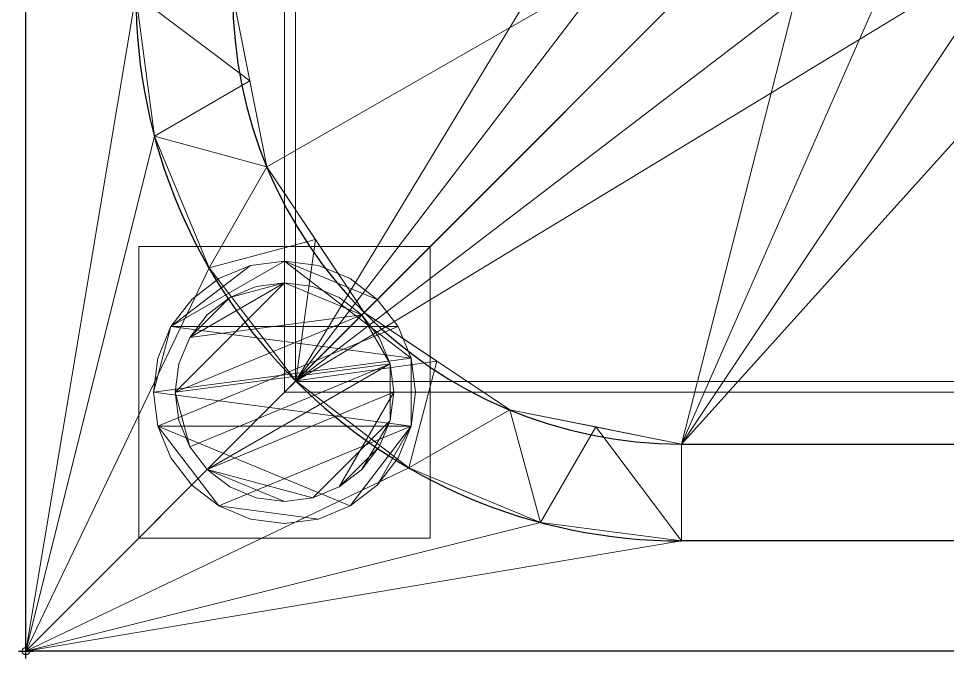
# Model space of a CAD drawing. Header units: millimetres. Extents: x -1 to 701, y -701 to 1.
# Drawn here: x -1 to 126.5, y -701 to -613.2 of the extents above; entities that cross this region are included whole.
import ezdxf

# ---------------------------------------------------------------- set-up
doc = ezdxf.new("R2010")
doc.units = ezdxf.units.MM
doc.header["$PDMODE"] = 34
for name, color, linetype in [('IQ_200_2D', 1, 'Continuous'), ('IQ_200_3D', 1, 'Continuous'), ('IQ_204_2D', 7, 'Continuous'), ('IQ_INS_3D', 3, 'Continuous')]:
    doc.layers.add(name, color=color, linetype=linetype)

msp = doc.modelspace()

# ---------------------------------------------------------------- linework, layer by layer
at = {"layer": 'IQ_200_2D', "linetype": 'Continuous'}
msp.add_line((0, -700), (0, 0), dxfattribs=at)
at = {"layer": 'IQ_200_2D'}
for p, q in [((0, -700), (0, 0)), ((700, -700), (0, -700))]:
    msp.add_line(p, q, dxfattribs=at)
at = {"layer": 'IQ_204_2D'}
for p, q in [((90, -671.61), (610, -671.61)), ((610, -684.89), (90, -684.89))]:
    msp.add_line(p, q, dxfattribs=at)
for radius in [74.89, 61.61]:
    msp.add_arc((90, -610), radius, 180, 270, dxfattribs=at)
at = {"layer": 'IQ_INS_3D'}
msp.add_point((0, -700), dxfattribs=at)

# ---------------------------------------------------------------- meshes
at = {"layer": 'IQ_200_3D', "lineweight": 18}
mesh = msp.add_polyface(dxfattribs=at)
corners = [(0, -13, 1000), (0, 0, 1000), (0, 0, 850), (0, -700, 850), (0, -700, 900), (0, -23, 900), (0, -20.41, 900.34), (0, -18, 901.34), (0, -15.93, 902.93), (0, -14.34, 905), (0, -13.34, 907.41), (0, -13, 910)]
mesh.append_faces([[corners[k] for k in face] for face in [(6, 2, 5), (11, 2, 10)]], dxfattribs={"vtx0": -1, "vtx1": -1})
mesh.append_faces([[corners[k] for k in face] for face in [(2, 6, 7), (2, 7, 8)]], dxfattribs={"vtx0": -1, "vtx2": -1})
mesh.append_faces([[corners[k] for k in face] for face in [(9, 10, 2), (8, 9, 2)]], dxfattribs={"vtx1": -1, "vtx2": -1})
mesh.append_faces([[corners[k] for k in face] for face in [(3, 4, 5, 2)]], dxfattribs={"vtx2": -1})
mesh.append_faces([[corners[k] for k in face] for face in [(11, 0, 1, 2)]], dxfattribs={"vtx3": -1})
mesh = msp.add_polyface(dxfattribs=at)
corners = [(700, 0, 850), (700, -700, 850), (0, -700, 850), (0, 0, 850), (605, -550, 850), (605, -150, 850), (603.13, -135.76, 850), (597.63, -122.5, 850), (588.89, -111.11, 850), (577.5, -102.37, 850), (564.24, -96.87, 850), (550, -95, 850), (150, -95, 850), (135.76, -96.87, 850), (122.5, -102.37, 850), (111.11, -111.11, 850), (102.37, -122.5, 850), (96.87, -135.76, 850), (95, -150, 850), (95, -550, 850), (96.87, -564.24, 850), (102.37, -577.5, 850), (111.11, -588.89, 850), (122.5, -597.63, 850), (135.76, -603.13, 850), (150, -605, 850), (550, -605, 850), (564.24, -603.13, 850), (577.5, -597.63, 850), (588.89, -588.89, 850), (597.63, -577.5, 850), (603.13, -564.24, 850), (641, -100, 850), (640.45, -95.86, 850), (638.86, -92, 850), (636.31, -88.69, 850), (633, -86.14, 850), (629.14, -84.55, 850), (625, -84, 850), (620.86, -84.55, 850), (617, -86.14, 850), (613.69, -88.69, 850), (611.14, -92, 850), (609.55, -95.86, 850), (609, -100, 850), (609.55, -104.14, 850), (611.14, -108, 850), (613.69, -111.31, 850), (617, -113.86, 850), (620.86, -115.45, 850), (625, -116, 850), (629.14, -115.45, 850), (633, -113.86, 850), (636.31, -111.31, 850), (638.86, -108, 850), (640.45, -104.14, 850), (35.5, -664.5, 850), (664.5, -664.5, 850), (664.5, -84.5, 850), (663, -84.5, 850), (663, -663, 850), (37, -663, 850), (37, -84.5, 850), (35.5, -84.5, 850)]
mesh.append_faces([[corners[k] for k in face] for face in [(60, 4, 59), (45, 8, 44), (37, 59, 36), (27, 60, 26), (30, 60, 29), (23, 61, 22), (26, 60, 25), (21, 61, 20), (12, 0, 11), (63, 3, 62)]], dxfattribs={"vtx0": -1, "vtx1": -1})
mesh.append_faces([[corners[k] for k in face] for face in [(11, 0, 39, 40), (62, 3, 13, 14)]], dxfattribs={"vtx0": -1, "vtx1": -1, "vtx3": -1})
mesh.append_faces([[corners[k] for k in face] for face in [(1, 57, 58, 0), (5, 51, 52), (5, 52, 53, 4), (6, 49, 50), (7, 47, 48), (8, 45, 46), (60, 31, 4), (59, 55, 32), (61, 24, 25, 60), (62, 18, 19)]], dxfattribs={"vtx0": -1, "vtx2": -1})
mesh.append_faces([[corners[k] for k in face] for face in [(0, 58, 59, 37)]], dxfattribs={"vtx0": -1, "vtx2": -1, "vtx3": -1})
mesh.append_faces([[corners[k] for k in face] for face in [(54, 55, 59), (32, 33, 59), (34, 35, 59), (33, 34, 59), (35, 36, 59), (42, 43, 9), (37, 38, 0), (38, 39, 0), (30, 31, 60), (28, 29, 60), (27, 28, 60), (23, 24, 61), (21, 22, 61), (15, 16, 62), (17, 18, 62), (16, 17, 62), (14, 15, 62)]], dxfattribs={"vtx1": -1, "vtx2": -1})
mesh.append_faces([[corners[k] for k in face] for face in [(53, 54, 59, 4)]], dxfattribs={"vtx1": -1, "vtx2": -1, "vtx3": -1})
mesh.append_faces([[corners[k] for k in face] for face in [(56, 57, 1, 2), (50, 51, 5, 6), (48, 49, 6, 7), (46, 47, 7, 8), (41, 42, 9, 10), (43, 44, 8, 9), (40, 41, 10, 11), (63, 56, 2, 3), (19, 20, 61, 62), (12, 13, 3, 0)]], dxfattribs={"vtx1": -1, "vtx3": -1})
mesh = msp.add_polyface(dxfattribs=at)
corners = [(700, -700, 900), (700, -23, 900), (0, -23, 900), (0, -700, 900), (90, -35.11, 900), (610, -35.11, 900), (629.38, -37.66, 900), (647.44, -45.15, 900), (662.95, -57.05, 900), (674.85, -72.56, 900), (682.34, -90.62, 900), (684.89, -110, 900), (684.89, -610, 900), (682.34, -629.38, 900), (674.85, -647.44, 900), (662.95, -662.95, 900), (647.44, -674.85, 900), (629.38, -682.34, 900), (610, -684.89, 900), (90, -684.89, 900), (70.62, -682.34, 900), (52.56, -674.85, 900), (37.05, -662.95, 900), (25.15, -647.44, 900), (17.66, -629.38, 900), (15.11, -610, 900), (15.11, -110, 900), (17.66, -90.62, 900), (25.15, -72.56, 900), (37.05, -57.05, 900), (52.56, -45.15, 900), (70.62, -37.66, 900)]
mesh.append_faces([[corners[k] for k in face] for face in [(9, 1, 8), (14, 0, 13), (31, 2, 30), (28, 2, 27), (21, 3, 20), (23, 3, 22)]], dxfattribs={"vtx0": -1, "vtx1": -1})
mesh.append_faces([[corners[k] for k in face] for face in [(1, 9, 10), (1, 11, 12, 0), (0, 14, 15), (0, 18, 19, 3), (2, 28, 29), (3, 23, 24)]], dxfattribs={"vtx0": -1, "vtx2": -1})
mesh.append_faces([[corners[k] for k in face] for face in [(10, 11, 1), (5, 6, 1), (7, 8, 1), (6, 7, 1), (12, 13, 0), (15, 16, 0), (17, 18, 0), (16, 17, 0), (31, 4, 2), (29, 30, 2), (26, 27, 2), (21, 22, 3), (19, 20, 3), (24, 25, 3)]], dxfattribs={"vtx1": -1, "vtx2": -1})
mesh.append_faces([[corners[k] for k in face] for face in [(4, 5, 1, 2), (25, 26, 2, 3)]], dxfattribs={"vtx1": -1, "vtx3": -1})
mesh = msp.add_polyface(dxfattribs=at)
corners = [(610, -48.39, 890), (90, -48.39, 890), (66.42, -53.08, 890), (46.44, -66.44, 890), (33.08, -86.42, 890), (28.39, -110, 890), (28.39, -610, 890), (33.08, -633.58, 890), (46.44, -653.56, 890), (66.42, -666.92, 890), (90, -671.61, 890), (610, -671.61, 890), (633.58, -666.92, 890), (653.56, -653.56, 890), (666.92, -633.58, 890), (671.61, -610, 890), (671.61, -110, 890), (666.92, -86.42, 890), (653.56, -66.44, 890), (633.58, -53.08, 890), (605, -150, 890), (605, -550, 890), (603.13, -564.24, 890), (597.63, -577.5, 890), (588.89, -588.89, 890), (577.5, -597.63, 890), (564.24, -603.13, 890), (550, -605, 890), (150, -605, 890), (135.76, -603.13, 890), (122.5, -597.63, 890), (111.11, -588.89, 890), (102.37, -577.5, 890), (96.87, -564.24, 890), (95, -550, 890), (95, -150, 890), (96.87, -135.76, 890), (102.37, -122.5, 890), (111.11, -111.11, 890), (122.5, -102.37, 890), (135.76, -96.87, 890), (150, -95, 890), (550, -95, 890), (564.24, -96.87, 890), (577.5, -102.37, 890), (588.89, -111.11, 890), (597.63, -122.5, 890), (603.13, -135.76, 890), (609, -100, 890), (609.55, -95.86, 890), (611.14, -92, 890), (613.69, -88.69, 890), (617, -86.14, 890), (620.86, -84.55, 890), (625, -84, 890), (629.14, -84.55, 890), (633, -86.14, 890), (636.31, -88.69, 890), (638.86, -92, 890), (640.45, -95.86, 890), (641, -100, 890), (640.45, -104.14, 890), (638.86, -108, 890), (636.31, -111.31, 890), (633, -113.86, 890), (629.14, -115.45, 890), (625, -116, 890), (620.86, -115.45, 890), (617, -113.86, 890), (613.69, -111.31, 890), (611.14, -108, 890), (609.55, -104.14, 890)]
mesh.append_faces([[corners[k] for k in face] for face in [(62, 16, 61), (63, 16, 62), (48, 45, 71), (57, 18, 56), (61, 16, 60), (55, 19, 54), (27, 11, 26), (24, 15, 23), (30, 10, 29), (8, 31, 7), (39, 1, 38), (42, 0, 41)]], dxfattribs={"vtx0": -1, "vtx1": -1})
mesh.append_faces([[corners[k] for k in face] for face in [(16, 20, 21), (17, 59, 60, 16), (18, 57, 58), (0, 50, 51), (0, 52, 53), (45, 48, 49, 44), (10, 28, 29), (11, 27, 28, 10), (15, 22, 23), (11, 24, 25), (11, 25, 26), (6, 33, 34, 5), (0, 42, 43), (1, 39, 40), (1, 40, 41, 0), (0, 43, 44), (5, 35, 36), (5, 36, 37, 4), (5, 34, 35)]], dxfattribs={"vtx0": -1, "vtx2": -1})
mesh.append_faces([[corners[k] for k in face] for face in [(16, 63, 64, 20), (44, 49, 50, 0)]], dxfattribs={"vtx0": -1, "vtx2": -1, "vtx3": -1})
mesh.append_faces([[corners[k] for k in face] for face in [(38, 1, 2, 3)]], dxfattribs={"vtx0": -1, "vtx3": -1})
mesh.append_faces([[corners[k] for k in face] for face in [(14, 15, 24, 13), (64, 65, 20), (12, 13, 24, 11), (65, 66, 20), (67, 68, 47), (69, 70, 46), (51, 52, 0), (9, 10, 31, 8), (32, 33, 6), (30, 31, 10)]], dxfattribs={"vtx1": -1, "vtx2": -1})
mesh.append_faces([[corners[k] for k in face] for face in [(21, 22, 15, 16), (66, 67, 47, 20), (70, 71, 45, 46), (68, 69, 46, 47), (58, 59, 17, 18), (18, 19, 55, 56), (53, 54, 19, 0), (31, 32, 6, 7), (37, 38, 3, 4)]], dxfattribs={"vtx1": -1, "vtx3": -1})
mesh = msp.add_polyface(dxfattribs=at)
corners = [(35.5, -664.5, 600), (35.5, -84.5, 600), (37, -84.5, 600), (37, -663, 600), (663, -663, 600), (663, -84.5, 600), (664.5, -84.5, 600), (664.5, -664.5, 600)]
mesh.append_faces([[corners[k] for k in face] for face in [(3, 0, 1, 2)]], dxfattribs={"vtx0": -1})
mesh.append_faces([[corners[k] for k in face] for face in [(6, 7, 4, 5)]], dxfattribs={"vtx1": -1})
mesh.append_faces([[corners[k] for k in face] for face in [(3, 4, 7, 0)]], dxfattribs={"vtx1": -1, "vtx3": -1})
mesh = msp.add_polyface(dxfattribs=at)
corners = [(35.5, -664.5, 600), (35.5, -664.5, 850), (35.5, -84.5, 850), (35.5, -84.5, 600)]
mesh.append_faces([[corners[k] for k in face] for face in [(0, 1, 2, 3)]])
mesh = msp.add_polyface(dxfattribs=at)
corners = [(37, -84.5, 600), (37, -84.5, 850), (37, -663, 850), (37, -663, 600)]
mesh.append_faces([[corners[k] for k in face] for face in [(0, 1, 2, 3)]])
mesh = msp.add_polyface(dxfattribs=at)
corners = [(90, -671.61, 890), (66.42, -666.92, 890), (46.44, -653.56, 890), (33.08, -633.58, 890), (28.39, -610, 890), (15.11, -610, 900), (17.66, -629.38, 900), (25.15, -647.44, 900), (37.05, -662.95, 900), (52.56, -674.85, 900), (70.62, -682.34, 900), (90, -684.89, 900), (30.74, -621.79, 890), (39.76, -643.57, 890), (56.43, -660.24, 890), (78.21, -669.26, 890)]
mesh.append_faces([[corners[k] for k in face] for face in [(15, 11, 0)]], dxfattribs={"vtx0": -1})
mesh.append_faces([[corners[k] for k in face] for face in [(6, 12, 5), (13, 8, 2), (8, 13, 7), (9, 14, 8), (2, 8, 14)]], dxfattribs={"vtx0": -1, "vtx1": -1})
mesh.append_faces([[corners[k] for k in face] for face in [(3, 6, 7), (6, 3, 12), (15, 10, 11), (9, 1, 14)]], dxfattribs={"vtx0": -1, "vtx2": -1})
mesh.append_faces([[corners[k] for k in face] for face in [(4, 5, 12)]], dxfattribs={"vtx1": -1})
mesh.append_faces([[corners[k] for k in face] for face in [(13, 3, 7), (15, 1, 10), (9, 10, 1)]], dxfattribs={"vtx1": -1, "vtx2": -1})
mesh = msp.add_polyface(dxfattribs=at)
corners = [(15.5, -644.5, 850), (15.5, -684.5, 850), (55.5, -684.5, 850), (55.5, -644.5, 850)]
mesh.append_faces([[corners[k] for k in face] for face in [(0, 1, 2, 3)]])
mesh = msp.add_polyface(dxfattribs=at)
corners = [(55.5, -684.5, 75), (15.5, -684.5, 75), (15.5, -644.5, 75), (55.5, -644.5, 75)]
mesh.append_faces([[corners[k] for k in face] for face in [(0, 1, 2, 3)]])
mesh = msp.add_polyface(dxfattribs=at)
corners = [(55.5, -644.5, 850), (55.5, -644.5, 75), (15.5, -644.5, 75), (15.5, -644.5, 850)]
mesh.append_faces([[corners[k] for k in face] for face in [(0, 1, 2, 3)]])
mesh = msp.add_polyface(dxfattribs=at)
corners = [(15.5, -644.5, 850), (15.5, -644.5, 75), (15.5, -684.5, 75), (15.5, -684.5, 850)]
mesh.append_faces([[corners[k] for k in face] for face in [(0, 1, 2, 3)]])
mesh = msp.add_polyface(dxfattribs=at)
corners = [(55.5, -684.5, 850), (55.5, -684.5, 75), (55.5, -644.5, 75), (55.5, -644.5, 850)]
mesh.append_faces([[corners[k] for k in face] for face in [(0, 1, 2, 3)]])
mesh = msp.add_polyface(dxfattribs=at)
corners = [(17.5, -664.5, 5), (18.11, -669.16, 5), (19.91, -673.5, 5), (22.77, -677.23, 5), (26.5, -680.09, 5), (30.84, -681.89, 5), (35.5, -682.5, 5), (40.16, -681.89, 5), (44.5, -680.09, 5), (48.23, -677.23, 5), (51.09, -673.5, 5), (52.89, -669.16, 5), (53.5, -664.5, 5), (52.89, -659.84, 5), (51.09, -655.5, 5), (48.23, -651.77, 5), (44.5, -648.91, 5), (40.16, -647.11, 5), (35.5, -646.5, 5), (30.84, -647.11, 5), (26.5, -648.91, 5), (22.77, -651.77, 5), (19.91, -655.5, 5), (18.11, -659.84, 5)]
mesh.append_faces([[corners[k] for k in face] for face in [(11, 8, 9, 10)]], dxfattribs={"vtx0": -1})
mesh.append_faces([[corners[k] for k in face] for face in [(4, 7, 8, 11), (11, 0, 1, 4), (13, 18, 19, 22)]], dxfattribs={"vtx0": -1, "vtx2": -1, "vtx3": -1})
mesh.append_faces([[corners[k] for k in face] for face in [(0, 11, 12, 13)]], dxfattribs={"vtx0": -1, "vtx3": -1})
mesh.append_faces([[corners[k] for k in face] for face in [(2, 3, 4, 1), (16, 17, 18, 15)]], dxfattribs={"vtx2": -1})
mesh.append_faces([[corners[k] for k in face] for face in [(13, 14, 15, 18), (22, 23, 0, 13)]], dxfattribs={"vtx2": -1, "vtx3": -1})
mesh.append_faces([[corners[k] for k in face] for face in [(4, 5, 6, 7), (19, 20, 21, 22)]], dxfattribs={"vtx3": -1})
mesh = msp.add_polyface(dxfattribs=at)
corners = [(17.5, -664.5, 0), (18.11, -659.84, 0), (19.91, -655.5, 0), (22.77, -651.77, 0), (26.5, -648.91, 0), (30.84, -647.11, 0), (35.5, -646.5, 0), (40.16, -647.11, 0), (44.5, -648.91, 0), (48.23, -651.77, 0), (51.09, -655.5, 0), (52.89, -659.84, 0), (53.5, -664.5, 0), (52.89, -669.16, 0), (51.09, -673.5, 0), (48.23, -677.23, 0), (44.5, -680.09, 0), (40.16, -681.89, 0), (35.5, -682.5, 0), (30.84, -681.89, 0), (26.5, -680.09, 0), (22.77, -677.23, 0), (19.91, -673.5, 0), (18.11, -669.16, 0)]
mesh.append_faces([[corners[k] for k in face] for face in [(2, 0, 1), (15, 13, 14), (13, 11, 12)]], dxfattribs={"vtx0": -1})
mesh.append_faces([[corners[k] for k in face] for face in [(16, 23, 13, 15)]], dxfattribs={"vtx0": -1, "vtx1": -1, "vtx2": -1})
mesh.append_faces([[corners[k] for k in face] for face in [(2, 10, 23, 0)]], dxfattribs={"vtx0": -1, "vtx1": -1, "vtx3": -1})
mesh.append_faces([[corners[k] for k in face] for face in [(2, 5, 6)]], dxfattribs={"vtx0": -1, "vtx2": -1})
mesh.append_faces([[corners[k] for k in face] for face in [(23, 10, 11, 13), (23, 16, 17, 20)]], dxfattribs={"vtx0": -1, "vtx2": -1, "vtx3": -1})
mesh.append_faces([[corners[k] for k in face] for face in [(9, 10, 2, 6)]], dxfattribs={"vtx1": -1, "vtx2": -1, "vtx3": -1})
mesh.append_faces([[corners[k] for k in face] for face in [(3, 4, 5, 2), (18, 19, 20, 17)]], dxfattribs={"vtx2": -1})
mesh.append_faces([[corners[k] for k in face] for face in [(6, 7, 8, 9), (20, 21, 22, 23)]], dxfattribs={"vtx3": -1})
mesh = msp.add_polyface(dxfattribs=at)
corners = [(17.5, -664.5, 5), (18.11, -659.84, 5), (19.91, -655.5, 5), (22.77, -651.77, 5), (26.5, -648.91, 5), (30.84, -647.11, 5), (35.5, -646.5, 5), (40.16, -647.11, 5), (44.5, -648.91, 5), (48.23, -651.77, 5), (51.09, -655.5, 5), (52.89, -659.84, 5), (53.5, -664.5, 5), (53.5, -664.5, 0), (52.89, -659.84, 0), (51.09, -655.5, 0), (48.23, -651.77, 0), (44.5, -648.91, 0), (40.16, -647.11, 0), (35.5, -646.5, 0), (30.84, -647.11, 0), (26.5, -648.91, 0), (22.77, -651.77, 0), (19.91, -655.5, 0), (18.11, -659.84, 0), (17.5, -664.5, 0)]
mesh.append_faces([[corners[k] for k in face] for face in [(13, 14, 11, 12), (0, 1, 24, 25)]], dxfattribs={"vtx1": -1})
mesh.append_faces([[corners[k] for k in face] for face in [(14, 15, 10, 11), (16, 17, 8, 9), (15, 16, 9, 10), (17, 18, 7, 8), (6, 7, 18, 19), (19, 20, 5, 6), (20, 21, 4, 5), (22, 23, 2, 3), (21, 22, 3, 4), (23, 24, 1, 2)]], dxfattribs={"vtx1": -1, "vtx3": -1})
mesh = msp.add_polyface(dxfattribs=at)
corners = [(20.5, -664.5, 75), (21.01, -668.38, 75), (22.51, -672, 75), (24.89, -675.11, 75), (28, -677.49, 75), (31.62, -678.99, 75), (35.5, -679.5, 75), (39.38, -678.99, 75), (43, -677.49, 75), (46.11, -675.11, 75), (48.49, -672, 75), (49.99, -668.38, 75), (50.5, -664.5, 75), (49.99, -660.62, 75), (48.49, -657, 75), (46.11, -653.89, 75), (43, -651.51, 75), (39.38, -650.01, 75), (35.5, -649.5, 75), (31.62, -650.01, 75), (28, -651.51, 75), (24.89, -653.89, 75), (22.51, -657, 75), (21.01, -660.62, 75)]
mesh.append_faces([[corners[k] for k in face] for face in [(10, 8, 9), (22, 20, 21)]], dxfattribs={"vtx0": -1})
mesh.append_faces([[corners[k] for k in face] for face in [(7, 3, 6)]], dxfattribs={"vtx0": -1, "vtx1": -1})
mesh.append_faces([[corners[k] for k in face] for face in [(22, 15, 18, 20)]], dxfattribs={"vtx0": -1, "vtx1": -1, "vtx2": -1, "vtx3": -1})
mesh.append_faces([[corners[k] for k in face] for face in [(13, 2, 3, 12)]], dxfattribs={"vtx0": -1, "vtx2": -1})
mesh.append_faces([[corners[k] for k in face] for face in [(3, 7, 8, 12)]], dxfattribs={"vtx0": -1, "vtx2": -1, "vtx3": -1})
mesh.append_faces([[corners[k] for k in face] for face in [(17, 18, 15, 16), (19, 20, 18)]], dxfattribs={"vtx1": -1})
mesh.append_faces([[corners[k] for k in face] for face in [(11, 12, 8, 10)]], dxfattribs={"vtx1": -1, "vtx2": -1})
mesh.append_faces([[corners[k] for k in face] for face in [(4, 5, 6, 3)]], dxfattribs={"vtx2": -1})
mesh.append_faces([[corners[k] for k in face] for face in [(0, 1, 2, 13), (13, 14, 15, 0), (22, 23, 0, 15)]], dxfattribs={"vtx2": -1, "vtx3": -1})
mesh = msp.add_polyface(dxfattribs=at)
corners = [(20.5, -664.5, 5), (21.01, -660.62, 5), (22.51, -657, 5), (24.89, -653.89, 5), (28, -651.51, 5), (31.62, -650.01, 5), (35.5, -649.5, 5), (39.38, -650.01, 5), (43, -651.51, 5), (46.11, -653.89, 5), (48.49, -657, 5), (49.99, -660.62, 5), (50.5, -664.5, 5), (49.99, -668.38, 5), (48.49, -672, 5), (46.11, -675.11, 5), (43, -677.49, 5), (39.38, -678.99, 5), (35.5, -679.5, 5), (31.62, -678.99, 5), (28, -677.49, 5), (24.89, -675.11, 5), (22.51, -672, 5), (21.01, -668.38, 5)]
mesh.append_faces([[corners[k] for k in face] for face in [(9, 6, 7, 8), (4, 2, 3), (15, 13, 14)]], dxfattribs={"vtx0": -1})
mesh.append_faces([[corners[k] for k in face] for face in [(18, 21, 17)]], dxfattribs={"vtx0": -1, "vtx1": -1})
mesh.append_faces([[corners[k] for k in face] for face in [(22, 0, 11, 21)]], dxfattribs={"vtx0": -1, "vtx1": -1, "vtx2": -1})
mesh.append_faces([[corners[k] for k in face] for face in [(0, 6, 9, 11), (21, 11, 13, 17)]], dxfattribs={"vtx0": -1, "vtx1": -1, "vtx2": -1, "vtx3": -1})
mesh.append_faces([[corners[k] for k in face] for face in [(23, 0, 22), (12, 13, 11)]], dxfattribs={"vtx1": -1})
mesh.append_faces([[corners[k] for k in face] for face in [(16, 17, 13, 15)]], dxfattribs={"vtx1": -1, "vtx2": -1})
mesh.append_faces([[corners[k] for k in face] for face in [(9, 10, 11)]], dxfattribs={"vtx2": -1})
mesh.append_faces([[corners[k] for k in face] for face in [(4, 5, 6, 2), (0, 1, 2, 6)]], dxfattribs={"vtx2": -1, "vtx3": -1})
mesh.append_faces([[corners[k] for k in face] for face in [(18, 19, 20, 21)]], dxfattribs={"vtx3": -1})
mesh = msp.add_polyface(dxfattribs=at)
corners = [(20.5, -664.5, 75), (21.01, -660.62, 75), (22.51, -657, 75), (24.89, -653.89, 75), (28, -651.51, 75), (31.62, -650.01, 75), (35.5, -649.5, 75), (39.38, -650.01, 75), (43, -651.51, 75), (46.11, -653.89, 75), (48.49, -657, 75), (49.99, -660.62, 75), (50.5, -664.5, 75), (50.5, -664.5, 5), (49.99, -660.62, 5), (48.49, -657, 5), (46.11, -653.89, 5), (43, -651.51, 5), (39.38, -650.01, 5), (35.5, -649.5, 5), (31.62, -650.01, 5), (28, -651.51, 5), (24.89, -653.89, 5), (22.51, -657, 5), (21.01, -660.62, 5), (20.5, -664.5, 5)]
mesh.append_faces([[corners[k] for k in face] for face in [(1, 24, 25, 0)]], dxfattribs={"vtx0": -1})
mesh.append_faces([[corners[k] for k in face] for face in [(8, 17, 18, 7), (9, 16, 17, 8), (7, 18, 19, 6), (15, 10, 11, 14), (5, 20, 21, 4), (4, 21, 22, 3), (2, 23, 24, 1), (3, 22, 23, 2), (20, 5, 6, 19)]], dxfattribs={"vtx0": -1, "vtx2": -1})
mesh.append_faces([[corners[k] for k in face] for face in [(13, 14, 11, 12)]], dxfattribs={"vtx1": -1})
mesh.append_faces([[corners[k] for k in face] for face in [(9, 10, 15, 16)]], dxfattribs={"vtx1": -1, "vtx3": -1})
mesh = msp.add_polyface(dxfattribs=at)
corners = [(37, -663, 600), (37, -663, 850), (663, -663, 850), (663, -663, 600)]
mesh.append_faces([[corners[k] for k in face] for face in [(0, 1, 2, 3)]])
mesh = msp.add_polyface(dxfattribs=at)
corners = [(53.5, -664.5, 5), (52.89, -669.16, 5), (51.09, -673.5, 5), (48.23, -677.23, 5), (44.5, -680.09, 5), (40.16, -681.89, 5), (35.5, -682.5, 5), (30.84, -681.89, 5), (26.5, -680.09, 5), (22.77, -677.23, 5), (19.91, -673.5, 5), (18.11, -669.16, 5), (17.5, -664.5, 5), (17.5, -664.5, 0), (18.11, -669.16, 0), (19.91, -673.5, 0), (22.77, -677.23, 0), (26.5, -680.09, 0), (30.84, -681.89, 0), (35.5, -682.5, 0), (40.16, -681.89, 0), (44.5, -680.09, 0), (48.23, -677.23, 0), (51.09, -673.5, 0), (52.89, -669.16, 0), (53.5, -664.5, 0)]
mesh.append_faces([[corners[k] for k in face] for face in [(13, 14, 11, 12), (0, 1, 24, 25)]], dxfattribs={"vtx1": -1})
mesh.append_faces([[corners[k] for k in face] for face in [(14, 15, 10, 11), (16, 17, 8, 9), (15, 16, 9, 10), (17, 18, 7, 8), (6, 7, 18, 19), (19, 20, 5, 6), (20, 21, 4, 5), (22, 23, 2, 3), (21, 22, 3, 4), (23, 24, 1, 2)]], dxfattribs={"vtx1": -1, "vtx3": -1})
mesh = msp.add_polyface(dxfattribs=at)
corners = [(50.5, -664.5, 75), (49.99, -668.38, 75), (48.49, -672, 75), (46.11, -675.11, 75), (43, -677.49, 75), (39.38, -678.99, 75), (35.5, -679.5, 75), (31.62, -678.99, 75), (28, -677.49, 75), (24.89, -675.11, 75), (22.51, -672, 75), (21.01, -668.38, 75), (20.5, -664.5, 75), (20.5, -664.5, 5), (21.01, -668.38, 5), (22.51, -672, 5), (24.89, -675.11, 5), (28, -677.49, 5), (31.62, -678.99, 5), (35.5, -679.5, 5), (39.38, -678.99, 5), (43, -677.49, 5), (46.11, -675.11, 5), (48.49, -672, 5), (49.99, -668.38, 5), (50.5, -664.5, 5)]
mesh.append_faces([[corners[k] for k in face] for face in [(1, 24, 25, 0)]], dxfattribs={"vtx0": -1})
mesh.append_faces([[corners[k] for k in face] for face in [(11, 14, 15, 10), (10, 15, 16, 9), (8, 17, 18, 7), (9, 16, 17, 8), (7, 18, 19, 6), (5, 20, 21, 4), (4, 21, 22, 3), (2, 23, 24, 1), (3, 22, 23, 2), (20, 5, 6, 19)]], dxfattribs={"vtx0": -1, "vtx2": -1})
mesh.append_faces([[corners[k] for k in face] for face in [(12, 13, 14, 11)]], dxfattribs={"vtx2": -1})
mesh = msp.add_polyface(dxfattribs=at)
corners = [(664.5, -664.5, 600), (664.5, -664.5, 850), (35.5, -664.5, 850), (35.5, -664.5, 600)]
mesh.append_faces([[corners[k] for k in face] for face in [(0, 1, 2, 3)]])
mesh = msp.add_polyface(dxfattribs=at)
corners = [(90, -671.61, 890), (90, -684.89, 900), (610, -684.89, 900), (610, -671.61, 890)]
mesh.append_faces([[corners[k] for k in face] for face in [(0, 1, 2, 3)]])
mesh = msp.add_polyface(dxfattribs=at)
corners = [(15.5, -684.5, 850), (15.5, -684.5, 75), (55.5, -684.5, 75), (55.5, -684.5, 850)]
mesh.append_faces([[corners[k] for k in face] for face in [(0, 1, 2, 3)]])
mesh = msp.add_polyface(dxfattribs=at)
corners = [(700, -700, 900), (0, -700, 900), (0, -700, 850), (700, -700, 850)]
mesh.append_faces([[corners[k] for k in face] for face in [(0, 1, 2, 3)]])

doc.saveas('drawing.dxf')
